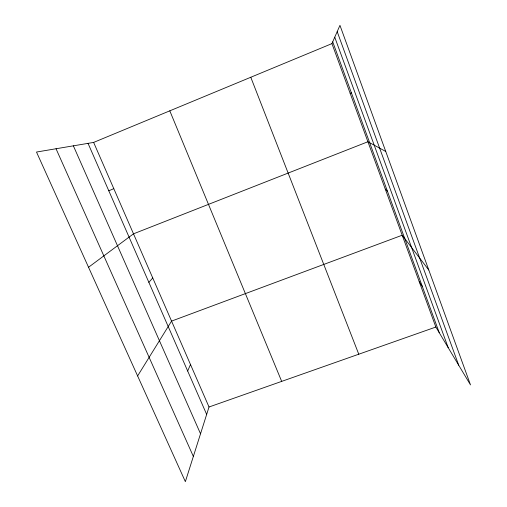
<?xml version="1.0" encoding="UTF-8"?>
<svg xmlns="http://www.w3.org/2000/svg" width="507" height="507" viewBox="0 0 507 507"><rect width="100%" height="100%" fill="white"/><g stroke="black" fill="none" stroke-linecap="round" stroke-linejoin="round"><path stroke-width="0.76" d="M93.637 142.416L209.017 407.001L185.359 481.65L36.498 152.043L93.637 142.416L331.933 43.615L339.956 25.35L470.502 384.908L435.855 327.04L331.933 43.615M187.66 371.004L190.505 364.546M137.619 375.947L171.562 321.108L402.197 235.229L428.783 270.003M148.862 282.355L152.746 277.963M88.535 267.265L133.499 233.828L367.917 141.745L385.745 151.466M108.802 190.803L113.802 188.655M209.017 407.001L435.855 327.04M350.147 93.282L351.414 92.901M385.257 189.048L387.443 191.253M419.226 281.689L422.249 286.271M56.03 148.754L193.351 456.439M73.376 145.832L200.531 433.783M88.041 143.361L206.666 414.434M169.801 110.837L281.683 381.391M250.781 77.26L358.772 354.209M334.753 37.195L448.194 347.65M332.712 41.847L439.271 332.744M337.193 31.649L458.715 365.217"/></g></svg>
